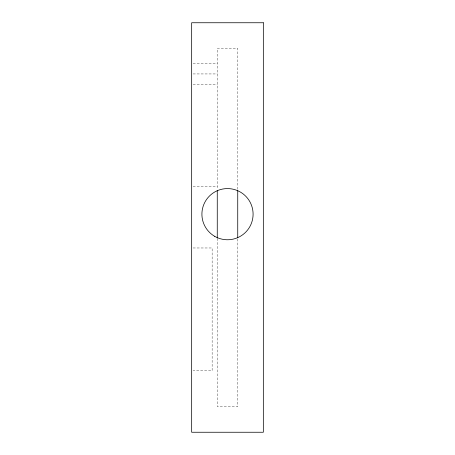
<?xml version="1.0" encoding="UTF-8"?>
<svg xmlns="http://www.w3.org/2000/svg" width="455" height="455" viewBox="0 0 455 455"><rect width="100%" height="100%" fill="white"/><g stroke="black" fill="none" stroke-linecap="round" stroke-linejoin="round"><path stroke-width="0.34" stroke-dasharray="2.27 1.71" d="M193.091 63.7L217.262 63.7M193.091 73.938L217.262 73.938M193.091 84.175L217.262 84.175M193.091 186.55L217.262 186.55M193.079 247.975L212.144 247.975L212.144 370.825L193.079 370.825M237.737 189.303L237.737 48.344L217.262 48.344L217.262 189.303M237.737 238.875L237.737 406.656L217.262 406.656L217.262 238.875"/><path stroke-width="0.68" d="M237.737 190.719L237.737 237.629M217.262 190.531L217.262 238.164M263.331 22.75L191.669 22.75L191.669 432.25L263.331 432.25L263.331 22.75M214.703 236.338A25.594 25.594 0 0 0 253.094 214.174A25.594 25.594 0 0 0 214.703 192.01A25.594 25.594 0 0 0 214.703 236.338"/></g></svg>
